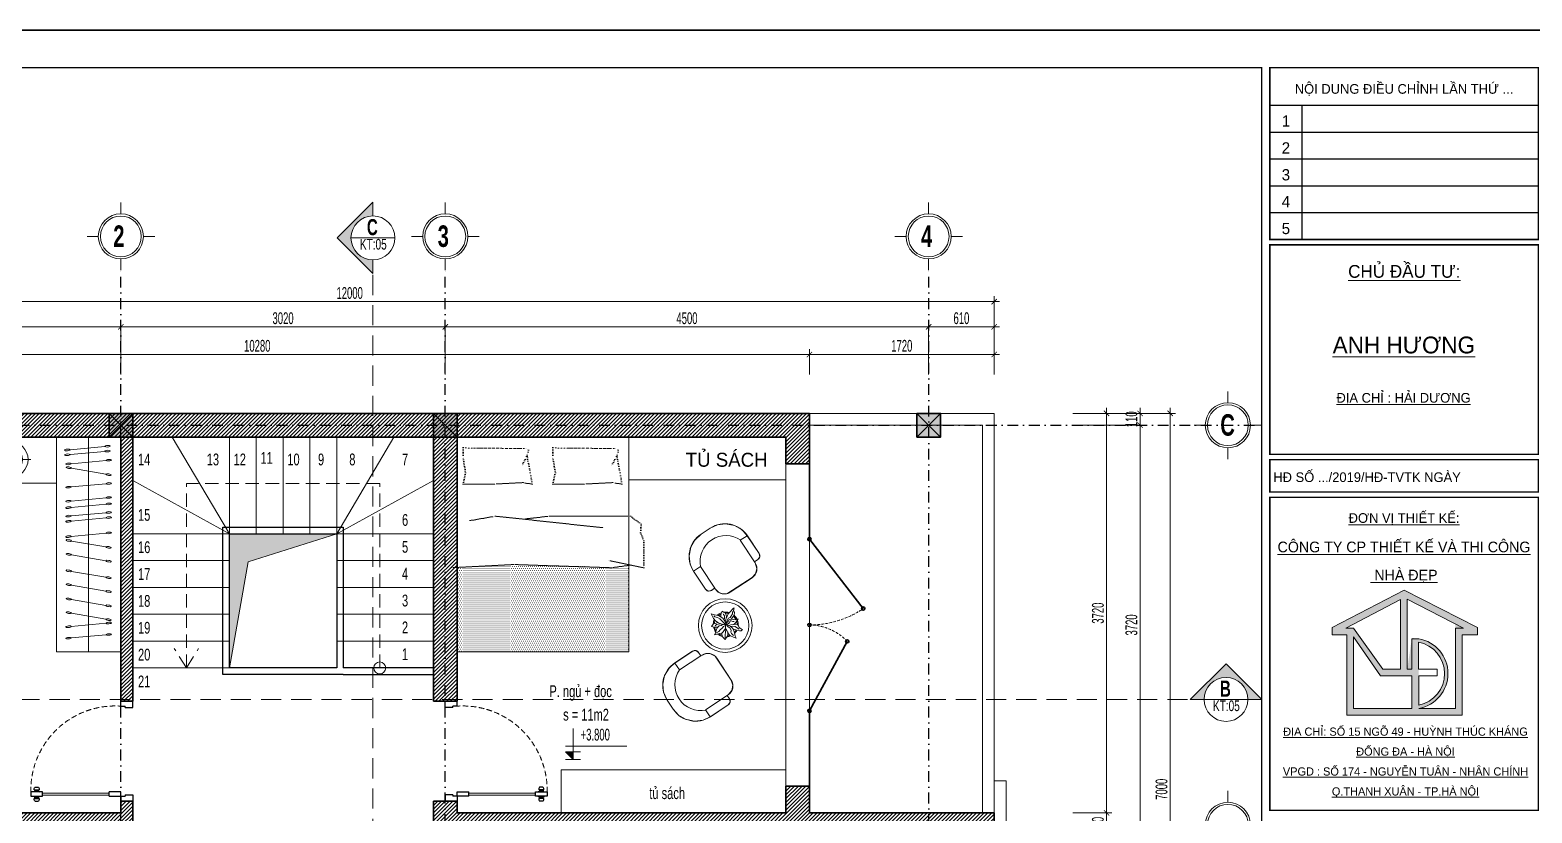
# Model space of a CAD drawing. Header units: inches. Extents: x 274208 to 641690, y -81912 to 129129.
# Drawn here: x 454897 to 468878, y 96778 to 104067 of the extents above; entities that cross this region are included whole.
import ezdxf
from ezdxf.enums import TextEntityAlignment as Align

# ---------------------------------------------------------------- set-up
doc = ezdxf.new("R2010")
doc.units = ezdxf.units.IN
doc.header["$MEASUREMENT"] = 0
doc.header["$PDMODE"] = 3
for name, pattern in [('$1$HIDDEN', [0.375, 0.25, -0.125]), ('ACAD_ISO07W100', [3, 0, -3]), ('DASHDOT', [1, 0.5, -0.25, 0, -0.25]), ('HIDDEN', [0.375, 0.25, -0.125])]:
    doc.linetypes.add(name, pattern=pattern)
for name, color, linetype, lineweight in [('01.Cut', 255, 'Continuous', 35), ('02.Thay', 145, 'Continuous', 20), ('03.Manh', 251, 'Continuous', 13), ('04.Khuat', 250, 'HIDDEN', 18), ('05.Text', 253, 'Continuous', 18), ('06.betong', 2, 'Continuous', 35), ('08.Dim', 156, 'Continuous', 15), ('09.Hatch', 250, 'Continuous', 5), ('10.Text', 254, 'Continuous', 18), ('11.Khung bo', 32, 'Continuous', 50), ('12.Khung', 36, 'Continuous', 25), ('12.Kinh', 158, 'Continuous', 9), ('DIM', 252, 'Continuous', 20), ('NN_KI HIEU', 22, 'Continuous', 18)]:
    doc.layers.add(name, color=color, linetype=linetype, lineweight=lineweight)
for name, color, linetype in [('NET VUA', 143, 'Continuous'), ('text', 7, 'Continuous'), ('TRUC', 250, 'DASHDOT')]:
    doc.layers.add(name, color=color, linetype=linetype)
doc.layers.add('Tpl_Bound', color=1, linetype='Continuous', plot=False)
doc.styles.add('AVANT', font='')
doc.styles.add('AVANTH', font='')
doc.styles.add('AVANTHB', font='')
doc.styles.add('TT5_Text Dim', font='hoatbif.shx', dxfattribs={"width": 0.6})
doc.styles.add('VnAvantH', font='')
doc.styles.get('AVANT').set_extended_font_data('.VnAvant')
doc.styles.get('AVANTH').set_extended_font_data('.VnAvantH')
doc.styles.get('AVANTHB').set_extended_font_data('.VnAvantH', bold=True)
doc.styles.get('VnAvantH').set_extended_font_data('.VnAvantH')
doc.dimstyles.new('TT5_Dim 1-50', dxfattribs={"dimscale": 50, "dimtxt": 2.2, "dimasz": 1, "dimexe": 1, "dimexo": 0.5, "dimgap": 0.5, "dimtad": 1, "dimdec": 0, "dimzin": 0, "dimdsep": 46, "dimtxsty": 'TT5_Text Dim', "dimblk": 'ARCHTICK', "dimcen": 0, "dimdle": 1, "dimclrd": 256, "dimclre": 256, "dimclrt": 1, "dimadec": 0, "dimazin": 0, "dimtfac": 0.015, "dimtdec": 0, "dimtix": 1, "dimtmove": 2, "dimatfit": 3, "dimldrblk": 'DOT', "dimfxl": 1, "dimtolj": 1, "dimtzin": 0, "dimlwd": -1, "dimlwe": -1, "dimarcsym": 1})

# ---------------------------------------------------------------- blocks, each defined once
blk = doc.blocks.new('100')
at = {"layer": '05.Text'}
h = blk.add_hatch(color=3, dxfattribs=at)
h.paths.add_polyline_path([(1897375, -927367), (1897375, -927501), (1897646, -927501), (1897646, -928998), (1898856, -928998), (1899794, -928998), (1899794, -927501), (1900078, -927501), (1900078, -927366), (1898717, -926668)])
h.paths.add_polyline_path([(1898772, -928138), (1898858, -927562, -0.921492), (1898987, -928872), (1899668, -928872), (1899668, -927297), (1898772, -926837)], flags=16)
h.paths.add_polyline_path([(1898646, -926846), (1898646, -928138), (1898318, -928138), (1897771, -927375), (1897631, -927375)], flags=16)
h.paths.add_polyline_path([(1898982, -927636, -0.822042), (1898987, -928808), (1898987, -928139), (1898982, -928139)], flags=16)
h.paths.add_polyline_path([(1897771, -927537), (1898273, -928265), (1898856, -928265), (1898856, -928872), (1897771, -928872)], flags=16)
for p, q in [((1898717, -926668), (1897375, -927367)), ((1900078, -927366), (1898717, -926668)), ((1898646, -926846), (1897631, -927375)), ((1898646, -926846), (1898646, -928138)), ((1899821, -927376), (1898772, -926837)), ((1898772, -926837), (1898772, -928138)), ((1897375, -927367), (1897375, -927501)), ((1897375, -927501), (1897646, -927501)), ((1897631, -927375), (1897771, -927375)), ((1897646, -927501), (1897646, -928998)), ((1897771, -927375), (1897771, -927375)), ((1897771, -927375), (1898318, -928138)), ((1897771, -927537), (1897771, -928872)), ((1898273, -928265), (1897771, -927537)), ((1899668, -928872), (1899668, -927376)), ((1899668, -927376), (1899821, -927376)), ((1899794, -928998), (1899794, -927501)), ((1899794, -927501), (1900078, -927501)), ((1900078, -927501), (1900078, -927366)), ((1898856, -928138), (1898856, -927573)), ((1898856, -928138), (1898856, -927573)), ((1898856, -927573), (1898987, -927573)), ((1898982, -927636), (1898982, -928139)), ((1898856, -928265), (1898273, -928265)), ((1898318, -928138), (1898646, -928138)), ((1898772, -928138), (1898856, -928138)), ((1898856, -928872), (1898856, -928265)), ((1898982, -928139), (1899330, -928139)), ((1899330, -928265), (1898987, -928265)), ((1898987, -928265), (1898987, -928808)), ((1899330, -928139), (1899330, -928265)), ((1897771, -928872), (1898856, -928872)), ((1898987, -928872), (1899668, -928872)), ((1897646, -928998), (1898856, -928998)), ((1898856, -928998), (1899794, -928998))]:
    blk.add_line(p, q, dxfattribs=at)
for radius, start, end in [(598, 281.4298, 79.1164), (660, 280.3316, 79.6684)]:
    blk.add_arc((1898869, -928223), radius, start, end, dxfattribs=at)
at = {"layer": '11.Khung bo', "const_width": 26.7}
for points in [[(1860913, -945240), (1860913, -916940), (1896063, -916940), (1896063, -945240)], [(1896213, -920140), (1896213, -916940), (1901213, -916940), (1901213, -920140)], [(1896213, -924140), (1901213, -924140), (1901213, -920240), (1896213, -920240)], [(1896213, -924840), (1901213, -924840), (1901213, -924240), (1896213, -924240)], [(1896213, -930771), (1901213, -930771), (1901213, -924940), (1896213, -924940)]]:
    blk.add_lwpolyline(points, close=True, dxfattribs=at)
at = {"layer": '12.Khung'}
for p, q in [((1896213, -917640), (1901213, -917640)), ((1896813, -920140), (1896813, -917640)), ((1896213, -918140), (1901213, -918140)), ((1896213, -918640), (1901213, -918640)), ((1896213, -919140), (1901213, -919140)), ((1896213, -919640), (1901213, -919640))]:
    blk.add_line(p, q, dxfattribs=at)
at = {"layer": '12.Khung', "color": 1}
blk.add_lwpolyline([(1901579, -945940), (1901579, -916240), (1859580, -916240), (1859580, -945940)], close=True, dxfattribs=at)
at = {"layer": '05.Text', "style": 'VnAvantH'}
for s, p in [('Néi dung ®iÒu chØnh lÇn thø ...', (1898713, -917329)), ('H§ sè .../2019/H§-TVTK ngµy ', (1898057, -924540))]:
    blk.add_text(s, height=180, dxfattribs=at).set_placement(p, align=Align.MIDDLE)
at = {"layer": '05.Text'}
for s, height, style, p in [('1', 210, 'AVANT', (1896513, -918040)), ('2', 210, 'AVANT', (1896513, -918540)), ('3', 210, 'AVANT', (1896513, -919040)), ('4', 210, 'AVANT', (1896513, -919540)), ('5', 210, 'AVANT', (1896513, -920040)), ('%%uChñ ®Çu t\xad:', 237.6, 'VnAvantH', (1898716, -920853)), ('%%Uanh H¦¥NG', 313.63, 'VnAvantH', (1898709, -922261)), ('%%U®Þa chØ : H¶I D¦¥NG', 180, 'VnAvantH', (1898703, -923178)), ('%%U®¬n vÞ thiÕt kÕ:', 180, 'VnAvantH', (1898713, -925416)), ('%%Uc«ng ty cp thiÕt kÕ vµ thi c«ng', 198, 'VnAvantH', (1898711, -925964)), ('%%U nhµ ®Ñp', 198, 'VnAvantH', (1898711, -926487)), ('%%U®Þa chØ: sè 15 ngâ 49 - huúnh thóc kh¸ng', 152.46, 'VnAvantH', (1898739, -929380)), ('%%U®èng ®a - hµ néi', 152.46, 'VnAvantH', (1898739, -929751)), ('%%Uvpgd : sè 174 - nguyÔn tu©n - nh©n chÝnh', 152.46, 'VnAvantH', (1898739, -930122)), ('%%Uq.thanh xu©n - tp.hµ néi', 152.46, 'VnAvantH', (1898739, -930493))]:
    blk.add_text(s, height=height, dxfattribs=dict(at, style=style)).set_placement(p, align=Align.CENTER)
blk = doc.blocks.new('\xad3yjrtuktyl')
at = {"layer": '06.betong'}
blk.add_hatch(color=0, dxfattribs=at).paths.add_polyline_path([(-110, -110), (110, -110), (110, 110), (-110, 110)])
at = {"layer": '06.betong', "color": 0}
for p, q in [((-110, 110), (110, -110)), ((-110, -110), (110, 110))]:
    blk.add_line(p, q, dxfattribs=at)
blk.add_lwpolyline([(-110, -110), (110, -110), (110, 110), (-110, 110)], close=True, dxfattribs=at)
blk = doc.blocks.new('CUA D110920')
at = {"layer": '04.Khuat', "ltscale": 200}
blk.add_arc((775005, 2440214), 786, 178.8471, 273.8745, dxfattribs=at)
at = {"layer": '12.Kinh'}
for p, q in [((774948, 2440260), (774328, 2440260)), ((774948, 2440239), (774328, 2440239))]:
    blk.add_line(p, q, dxfattribs=at)
at = {"layer": 'NET VUA'}
for p, q in [((774256, 2440274), (774245, 2440272)), ((774245, 2440272), (774245, 2440269)), ((774245, 2440227), (774245, 2440229)), ((774256, 2440225), (774245, 2440227)), ((774251, 2440289), (774297, 2440289)), ((774256, 2440277), (774293, 2440277)), ((774256, 2440277), (774256, 2440274)), ((774256, 2440222), (774256, 2440225)), ((774256, 2440222), (774293, 2440222)), ((774258, 2440289), (774258, 2440277)), ((774258, 2440210), (774258, 2440222)), ((774259, 2440314), (774290, 2440314)), ((774290, 2440289), (774290, 2440277)), ((774290, 2440210), (774290, 2440222)), ((774293, 2440277), (774293, 2440274)), ((774293, 2440274), (774304, 2440272)), ((774293, 2440225), (774304, 2440227)), ((774293, 2440222), (774293, 2440225)), ((774304, 2440272), (774304, 2440269)), ((774304, 2440227), (774304, 2440229)), ((774328, 2440269), (774328, 2440229)), ((774948, 2440269), (774948, 2440229)), ((775058, 2440269), (775058, 2440314)), ((775058, 2440314), (775168, 2440314)), ((775058, 2440269), (775098, 2440269)), ((775098, 2440254), (775098, 2440269)), ((775098, 2440254), (775168, 2440254)), ((775168, 2440254), (775168, 2440314)), ((774251, 2440210), (774297, 2440210)), ((774259, 2440184), (774290, 2440184)), ((775058, 2439429), (775058, 2439384)), ((775058, 2439429), (775098, 2439429)), ((775058, 2439384), (775168, 2439384)), ((775098, 2439444), (775168, 2439444)), ((775098, 2439444), (775098, 2439429)), ((775168, 2439444), (775168, 2439384))]:
    blk.add_line(p, q, dxfattribs=at)
for points in [[(774328, 2440229), (774218, 2440229), (774218, 2440269), (774328, 2440269)], [(774948, 2440269), (775058, 2440269), (775058, 2440229), (774948, 2440229)]]:
    blk.add_lwpolyline(points, dxfattribs=at)
for centre, start, end in [((774274, 2440296), 130.0176, 196.133), ((774274, 2440296), 343.867, 49.9824), ((774274, 2440203), 163.867, 229.9824), ((774274, 2440203), 310.0176, 16.133)]:
    blk.add_arc(centre, 24, start, end, dxfattribs=at)
blk = doc.blocks.new('A$C681C6A3D')
at = {"color": 6}
for p, q in [((178, 600), (422, 600)), ((0, 250), (0, 449)), ((0, 249), (0, 449)), ((40, 489), (78, 489)), ((78, 260), (78, 500)), ((78, 489), (78, 249)), ((522, 489), (522, 249)), ((560, 489), (522, 489)), ((600, 249), (600, 449)), ((78, 249), (0, 249)), ((522, 249), (600, 249)), ((350, 0), (250, 0))]:
    blk.add_line(p, q, dxfattribs=at)
for centre, radius, start, end in [((178, 500), 100, 90, 180), ((422, 500), 100, 0, 90), ((40, 449), 40, 90, 180), ((560, 449), 40, 0, 90), ((250, 250), 250, 180, 270), ((298, 342), 243, 202.5072, 337.7094), ((350, 250), 250, 270, 0)]:
    blk.add_arc(centre, radius, start, end, dxfattribs=at)
blk = doc.blocks.new('A$C385354BC')
at = {"color": 3, "linetype": 'ByBlock'}
for p, q in [((808, 304), (830, 308)), ((813, 291), (808, 304)), ((818, 275), (813, 291)), ((829, 292), (836, 286)), ((830, 308), (845, 310)), ((836, 286), (847, 275)), ((845, 310), (864, 306)), ((855, 368), (851, 401)), ((851, 401), (875, 382)), ((855, 331), (855, 368)), ((869, 287), (855, 331)), ((873, 360), (867, 372)), ((897, 258), (869, 287)), ((875, 334), (873, 360)), ((875, 382), (891, 369)), ((882, 312), (875, 334)), ((902, 282), (882, 312)), ((891, 369), (908, 346)), ((925, 245), (902, 282)), ((908, 346), (918, 323)), ((931, 343), (918, 323)), ((918, 323), (926, 292)), ((926, 299), (932, 316)), ((926, 292), (927, 267)), ((940, 287), (929, 275)), ((939, 361), (931, 343)), ((932, 316), (939, 330)), ((957, 369), (939, 361)), ((939, 330), (953, 342)), ((947, 303), (940, 287)), ((966, 316), (947, 303)), ((956, 310), (963, 322)), ((966, 374), (957, 369)), ((961, 272), (981, 289)), ((963, 322), (969, 346)), ((969, 346), (966, 374)), ((989, 324), (966, 316)), ((981, 289), (998, 297)), ((1012, 323), (989, 324)), ((998, 297), (1020, 320)), ((1008, 268), (1017, 286)), ((1038, 331), (1012, 323)), ((1017, 286), (1028, 308)), ((1028, 308), (1038, 331)), ((754, 200), (767, 210)), ((767, 203), (754, 200)), ((767, 210), (794, 227)), ((782, 202), (767, 203)), ((797, 190), (782, 202)), ((811, 205), (790, 210)), ((794, 227), (821, 245)), ((821, 188), (797, 190)), ((840, 215), (811, 205)), ((837, 259), (818, 275)), ((821, 245), (842, 249)), ((847, 197), (821, 188)), ((854, 253), (837, 259)), ((850, 219), (840, 215)), ((842, 249), (861, 254)), ((847, 275), (863, 270)), ((865, 208), (847, 197)), ((848, 143), (860, 160)), ((866, 150), (848, 143)), ((860, 233), (850, 219)), ((884, 240), (860, 233)), ((860, 160), (863, 183)), ((861, 254), (880, 256)), ((863, 270), (887, 269)), ((863, 208), (872, 226)), ((863, 183), (863, 208)), ((884, 158), (866, 150)), ((872, 226), (889, 231)), ((882, 214), (878, 203)), ((878, 203), (882, 188)), ((880, 256), (901, 256)), ((882, 188), (880, 177)), ((899, 215), (882, 214)), ((917, 247), (884, 240)), ((907, 174), (884, 158)), ((889, 231), (901, 240)), ((926, 243), (897, 258)), ((913, 228), (899, 215)), ((901, 240), (919, 246)), ((905, 173), (901, 159)), ((901, 159), (902, 140)), ((902, 140), (910, 127)), ((917, 199), (907, 174)), ((921, 244), (913, 228)), ((925, 221), (917, 199)), ((919, 246), (921, 244)), ((922, 246), (921, 229)), ((921, 229), (935, 194)), ((930, 249), (923, 244)), ((923, 244), (938, 221)), ((924, 182), (932, 204)), ((924, 157), (924, 182)), ((930, 143), (924, 157)), ((927, 267), (926, 243)), ((929, 275), (928, 269)), ((929, 246), (945, 263)), ((958, 242), (930, 249)), ((941, 116), (930, 143)), ((935, 194), (946, 174)), ((938, 221), (948, 199)), ((945, 263), (961, 272)), ((946, 174), (965, 162)), ((948, 199), (966, 187)), ((951, 157), (951, 168)), ((954, 133), (951, 157)), ((953, 244), (975, 249)), ((975, 226), (958, 242)), ((998, 235), (959, 245)), ((965, 162), (981, 152)), ((966, 187), (982, 185)), ((975, 249), (994, 258)), ((994, 212), (975, 226)), ((981, 152), (1012, 139)), ((982, 185), (993, 179)), ((987, 215), (1011, 208)), ((993, 179), (998, 171)), ((994, 258), (1008, 268)), ((1014, 190), (994, 212)), ((1012, 234), (998, 235)), ((998, 171), (1008, 155)), ((1022, 265), (1009, 267)), ((1011, 208), (1028, 212)), ((1046, 227), (1012, 234)), ((1025, 145), (1014, 190)), ((1043, 250), (1022, 265)), ((1029, 126), (1025, 145)), ((1028, 212), (1042, 218)), ((1042, 218), (1060, 225)), ((1050, 240), (1043, 250)), ((1060, 225), (1050, 240)), ((910, 127), (923, 118)), ((923, 118), (929, 107)), ((929, 107), (936, 89)), ((936, 89), (937, 86)), ((937, 86), (950, 94)), ((950, 94), (956, 110)), ((956, 110), (954, 133)), ((1012, 139), (1029, 126))]:
    blk.add_line(p, q, dxfattribs=at)
for points in [[(612, 416), (642, 372), (649, 337), (637, 290), (633, 285), (446, 94), (404, 69), (352, 67), (305, 94), (297, 101), (271, 75), (242, 63), (214, 75), (72, 216), (29, 275), (4, 351), (4, 436), (28, 507), (73, 569), (144, 640), (210, 687), (281, 710), (363, 709), (440, 683), (497, 640), (638, 499), (650, 471), (638, 442), (612, 416)], [(1254, 416), (1223, 372), (1217, 337), (1229, 290), (1232, 285), (1419, 94), (1462, 69), (1514, 67), (1561, 94), (1568, 101), (1595, 75), (1623, 63), (1651, 75), (1793, 216), (1836, 275), (1862, 351), (1862, 436), (1838, 507), (1792, 569), (1722, 640), (1656, 687), (1585, 710), (1502, 709), (1425, 683), (1368, 640), (1227, 499), (1215, 471), (1227, 442), (1254, 416)]]:
    blk.add_lwpolyline(points, close=True)
at = {"color": 6}
blk.add_circle((933, 250), 250, dxfattribs=at)
blk.add_circle((933, 250), 220)
at = {"color": 3, "linetype": 'ByBlock'}
for radius, start, end in [(116, 159.8994, 185.2381), (116, 125.9199, 148.7904), (107, 129.2192, 144.078), (116, 81.5293, 102.6873), (107, 83.599, 100.4489), (116, 41.2886, 67.3972), (107, 46.3299, 65.0187), (107, 7.1317, 25.3459), (116, 2.6469, 29.0712), (107, 165.633, 182.4777), (116, 210.0661, 233.9247), (107, 210.9295, 233.5202), (116, 237.7452, 262.1235), (107, 241.4187, 258.2778), (107, 286.213, 300.3434), (116, 285.4461, 303.3994), (107, 328.0266, 340.4454), (116, 323.6037, 344.2824)]:
    blk.add_arc((923, 247), radius, start, end, dxfattribs=at)
at = {"xscale": -1, "rotation": 224.9999999994105}
blk.add_blockref('A$C681C6A3D', (-104, 392), dxfattribs=at)
at = {"rotation": 135.0000000005896}
blk.add_blockref('A$C681C6A3D', (1969, 392), dxfattribs=at)
blk = doc.blocks.new('den tab')
at = {"color": 8}
for p, q in [((0, -195), (0, 195)), ((211, 0), (-211, 0))]:
    blk.add_line(p, q, dxfattribs=at)
at = {"layer": '02.Thay'}
blk.add_circle((0, 0), 168, dxfattribs=at)
at = {"layer": '03.Manh', "linetype": 'HIDDEN', "ltscale": 200}
for radius in [115, 65]:
    blk.add_circle((0, 0), radius, dxfattribs=at)
blk = doc.blocks.new('mocqa')
at = {"layer": '09.Hatch'}
blk.add_lwpolyline([(-171, -29), (150, 26)], dxfattribs=at)
for centre in [(175, 30), (-196, -34)]:
    blk.add_ellipse(centre, major_axis=(25, 4.3), ratio=0.291091, dxfattribs=at)
blk = doc.blocks.new('DANHTRUC')
for p, q in [((980383, -947347), (980383, -947137)), ((979963, -947767), (979753, -947767)), ((980803, -947767), (981013, -947767)), ((980383, -948187), (980383, -948397))]:
    blk.add_line(p, q)
for radius in [420, 380]:
    blk.add_circle((980383, -947767), radius)
blk = doc.blocks.new('_ARCHTICK')
at = {"color": 0, "linetype": 'ByBlock', "const_width": 0.15}
blk.add_lwpolyline([(-0.5, -0.5), (0.5, 0.5)], dxfattribs=at)
blk = doc.blocks.new('*D147')
at = {"layer": '08.Dim', "transparency": 16777216}
for p, q in [((451872, 100859), (451872, 101096)), ((462152, 100859), (462152, 101096)), ((451822, 101046), (462202, 101046))]:
    blk.add_line(p, q, dxfattribs=at)
at = {"layer": 'Defpoints', "color": 0, "transparency": 16777216}
for p in [(462152, 101046), (451872, 100834), (462152, 100834)]:
    blk.add_point(p, dxfattribs=at)
at = {"layer": '08.Dim', "transparency": 16777216, "xscale": 50, "yscale": 50, "zscale": 50, "rotation": 180}
blk.add_blockref('_ARCHTICK', (451872, 101046), dxfattribs=at)
at = {"layer": '08.Dim', "transparency": 16777216, "xscale": 50, "yscale": 50, "zscale": 50}
blk.add_blockref('_ARCHTICK', (462152, 101046), dxfattribs=at)
at = {"layer": '08.Dim', "color": 1, "transparency": 16777216, "insert": (457012, 101126), "char_height": 110, "attachment_point": 5, "style": 'TT5_Text Dim'}
blk.add_mtext('\\A1;10280', dxfattribs=at)
blk = doc.blocks.new('_DOT')
at = {"color": 1, "linetype": 'ByBlock'}
blk.add_line((-0.5, 0), (-1, 0), dxfattribs=at)
at = {"color": 1, "linetype": 'ByBlock', "const_width": 0.5}
blk.add_lwpolyline([(-0.25, 0, 1), (0.25, 0, 1)], format="xyb", close=True, dxfattribs=at)
blk = doc.blocks.new('*D148')
at = {"layer": '08.Dim', "transparency": 16777216}
for p, q in [((462152, 100859), (462152, 101096)), ((463872, 100859), (463872, 101096)), ((462102, 101046), (463922, 101046))]:
    blk.add_line(p, q, dxfattribs=at)
at = {"layer": 'Defpoints', "color": 0, "transparency": 16777216}
for p in [(463872, 101046), (462152, 100834), (463872, 100834)]:
    blk.add_point(p, dxfattribs=at)
at = {"layer": '08.Dim', "transparency": 16777216, "xscale": 50, "yscale": 50, "zscale": 50, "rotation": 180}
blk.add_blockref('_ARCHTICK', (462152, 101046), dxfattribs=at)
at = {"layer": '08.Dim', "transparency": 16777216, "xscale": 50, "yscale": 50, "zscale": 50}
blk.add_blockref('_ARCHTICK', (463872, 101046), dxfattribs=at)
at = {"layer": '08.Dim', "color": 1, "transparency": 16777216, "insert": (463012, 101126), "char_height": 110, "attachment_point": 5, "style": 'TT5_Text Dim'}
blk.add_mtext('\\A1;1720', dxfattribs=at)
blk = doc.blocks.new('*D150')
at = {"layer": '08.Dim', "transparency": 16777216}
for p, q in [((451932, 101303), (455792, 101303)), ((451982, 100859), (451982, 101353)), ((455742, 100859), (455742, 101353))]:
    blk.add_line(p, q, dxfattribs=at)
at = {"layer": 'Defpoints', "color": 0, "transparency": 16777216}
for p in [(455742, 101303), (451982, 100834), (455742, 100834)]:
    blk.add_point(p, dxfattribs=at)
at = {"layer": '08.Dim', "transparency": 16777216, "xscale": 50, "yscale": 50, "zscale": 50, "rotation": 180}
blk.add_blockref('_ARCHTICK', (451982, 101303), dxfattribs=at)
at = {"layer": '08.Dim', "transparency": 16777216, "xscale": 50, "yscale": 50, "zscale": 50}
blk.add_blockref('_ARCHTICK', (455742, 101303), dxfattribs=at)
at = {"layer": '08.Dim', "color": 1, "transparency": 16777216, "insert": (453862, 101383), "char_height": 110, "attachment_point": 5, "style": 'TT5_Text Dim'}
blk.add_mtext('\\A1;3760', dxfattribs=at)
blk = doc.blocks.new('*D151')
at = {"layer": '08.Dim', "transparency": 16777216}
for p, q in [((455692, 101303), (458812, 101303)), ((455742, 100859), (455742, 101353)), ((458762, 100859), (458762, 101353))]:
    blk.add_line(p, q, dxfattribs=at)
at = {"layer": 'Defpoints', "color": 0, "transparency": 16777216}
for p in [(458762, 101303), (455742, 100834), (458762, 100834)]:
    blk.add_point(p, dxfattribs=at)
at = {"layer": '08.Dim', "transparency": 16777216, "xscale": 50, "yscale": 50, "zscale": 50, "rotation": 180}
blk.add_blockref('_ARCHTICK', (455742, 101303), dxfattribs=at)
at = {"layer": '08.Dim', "transparency": 16777216, "xscale": 50, "yscale": 50, "zscale": 50}
blk.add_blockref('_ARCHTICK', (458762, 101303), dxfattribs=at)
at = {"layer": '08.Dim', "color": 1, "transparency": 16777216, "insert": (457252, 101383), "char_height": 110, "attachment_point": 5, "style": 'TT5_Text Dim'}
blk.add_mtext('\\A1;3020', dxfattribs=at)
blk = doc.blocks.new('*D152')
at = {"layer": '08.Dim', "transparency": 16777216}
for p, q in [((458712, 101303), (463312, 101303)), ((458762, 100859), (458762, 101353)), ((463262, 100859), (463262, 101353))]:
    blk.add_line(p, q, dxfattribs=at)
at = {"layer": 'Defpoints', "color": 0, "transparency": 16777216}
for p in [(463262, 101303), (458762, 100834), (463262, 100834)]:
    blk.add_point(p, dxfattribs=at)
at = {"layer": '08.Dim', "transparency": 16777216, "xscale": 50, "yscale": 50, "zscale": 50, "rotation": 180}
blk.add_blockref('_ARCHTICK', (458762, 101303), dxfattribs=at)
at = {"layer": '08.Dim', "transparency": 16777216, "xscale": 50, "yscale": 50, "zscale": 50}
blk.add_blockref('_ARCHTICK', (463262, 101303), dxfattribs=at)
at = {"layer": '08.Dim', "color": 1, "transparency": 16777216, "insert": (461012, 101383), "char_height": 110, "attachment_point": 5, "style": 'TT5_Text Dim'}
blk.add_mtext('\\A1;4500', dxfattribs=at)
blk = doc.blocks.new('*D153')
at = {"layer": '08.Dim', "transparency": 16777216}
for p, q in [((463212, 101303), (463922, 101303)), ((463262, 100859), (463262, 101353)), ((463872, 100859), (463872, 101353))]:
    blk.add_line(p, q, dxfattribs=at)
at = {"layer": 'Defpoints', "color": 0, "transparency": 16777216}
for p in [(463872, 101303), (463262, 100834), (463872, 100834)]:
    blk.add_point(p, dxfattribs=at)
at = {"layer": '08.Dim', "transparency": 16777216, "xscale": 50, "yscale": 50, "zscale": 50, "rotation": 180}
blk.add_blockref('_ARCHTICK', (463262, 101303), dxfattribs=at)
at = {"layer": '08.Dim', "transparency": 16777216, "xscale": 50, "yscale": 50, "zscale": 50}
blk.add_blockref('_ARCHTICK', (463872, 101303), dxfattribs=at)
at = {"layer": '08.Dim', "color": 1, "transparency": 16777216, "insert": (463567, 101383), "char_height": 110, "attachment_point": 5, "style": 'TT5_Text Dim'}
blk.add_mtext('\\A1;610', dxfattribs=at)
blk = doc.blocks.new('*D154')
at = {"layer": '08.Dim', "transparency": 16777216}
for p, q in [((451822, 101538), (463922, 101538)), ((451872, 100859), (451872, 101588)), ((463872, 100859), (463872, 101588))]:
    blk.add_line(p, q, dxfattribs=at)
at = {"layer": 'Defpoints', "color": 0, "transparency": 16777216}
for p in [(463872, 101538), (451872, 100834), (463872, 100834)]:
    blk.add_point(p, dxfattribs=at)
at = {"layer": '08.Dim', "transparency": 16777216, "xscale": 50, "yscale": 50, "zscale": 50, "rotation": 180}
blk.add_blockref('_ARCHTICK', (451872, 101538), dxfattribs=at)
at = {"layer": '08.Dim', "transparency": 16777216, "xscale": 50, "yscale": 50, "zscale": 50}
blk.add_blockref('_ARCHTICK', (463872, 101538), dxfattribs=at)
at = {"layer": '08.Dim', "color": 1, "transparency": 16777216, "insert": (457872, 101618), "char_height": 110, "attachment_point": 5, "style": 'TT5_Text Dim'}
blk.add_mtext('\\A1;12000', dxfattribs=at)
blk = doc.blocks.new('*D155')
at = {"layer": '08.Dim', "transparency": 16777216}
for p, q in [((464918, 100548), (464918, 96728)), ((464603, 100498), (464968, 100498)), ((464603, 96778), (464968, 96778))]:
    blk.add_line(p, q, dxfattribs=at)
at = {"layer": 'Defpoints', "color": 0, "transparency": 16777216}
for p in [(464578, 100498), (464578, 96778), (464918, 96778)]:
    blk.add_point(p, dxfattribs=at)
at = {"layer": '08.Dim', "transparency": 16777216, "xscale": 50, "yscale": 50, "zscale": 50}
for p, rotation in [((464918, 100498), 90), ((464918, 96778), 270)]:
    blk.add_blockref('_ARCHTICK', p, dxfattribs=dict(at, rotation=rotation))
at = {"layer": '08.Dim', "color": 1, "transparency": 16777216, "insert": (464838, 98638), "char_height": 110, "attachment_point": 5, "rotation": 90, "style": 'TT5_Text Dim'}
blk.add_mtext('\\A1;3720', dxfattribs=at)
blk = doc.blocks.new('*D156')
at = {"layer": '08.Dim', "transparency": 16777216}
for p, q in [((464603, 96778), (464968, 96778)), ((464918, 96828), (464918, 96508)), ((464603, 96558), (464968, 96558))]:
    blk.add_line(p, q, dxfattribs=at)
at = {"layer": 'Defpoints', "color": 0, "transparency": 16777216}
for p in [(464578, 96778), (464578, 96558), (464918, 96558)]:
    blk.add_point(p, dxfattribs=at)
at = {"layer": '08.Dim', "transparency": 16777216, "xscale": 50, "yscale": 50, "zscale": 50}
for p, rotation in [((464918, 96778), 90), ((464918, 96558), 270)]:
    blk.add_blockref('_ARCHTICK', p, dxfattribs=dict(at, rotation=rotation))
at = {"layer": '08.Dim', "color": 1, "transparency": 16777216, "insert": (464838, 96668), "char_height": 110, "attachment_point": 5, "rotation": 90, "style": 'TT5_Text Dim'}
blk.add_mtext('\\A1;220', dxfattribs=at)
blk = doc.blocks.new('*D161')
at = {"layer": '08.Dim', "transparency": 16777216}
for p, q in [((465230, 100498), (465230, 100548)), ((464603, 100498), (465280, 100498)), ((465230, 100498), (465230, 100388)), ((464603, 100388), (465280, 100388)), ((465230, 100388), (465230, 100338))]:
    blk.add_line(p, q, dxfattribs=at)
at = {"layer": 'Defpoints', "color": 0, "transparency": 16777216}
for p in [(464578, 100498), (464578, 100388), (465230, 100388)]:
    blk.add_point(p, dxfattribs=at)
at = {"layer": '08.Dim', "transparency": 16777216, "xscale": 50, "yscale": 50, "zscale": 50}
for p, rotation in [((465230, 100498), 270), ((465230, 100388), 90)]:
    blk.add_blockref('_ARCHTICK', p, dxfattribs=dict(at, rotation=rotation))
at = {"layer": '08.Dim', "color": 1, "transparency": 16777216, "insert": (465150, 100443), "char_height": 110, "attachment_point": 5, "rotation": 90, "style": 'TT5_Text Dim'}
blk.add_mtext('\\A1;110', dxfattribs=at)
blk = doc.blocks.new('*D162')
at = {"layer": '08.Dim', "transparency": 16777216}
for p, q in [((465230, 100438), (465230, 96618)), ((464603, 100388), (465280, 100388)), ((464603, 96668), (465280, 96668))]:
    blk.add_line(p, q, dxfattribs=at)
at = {"layer": 'Defpoints', "color": 0, "transparency": 16777216}
for p in [(464578, 100388), (464578, 96668), (465230, 96668)]:
    blk.add_point(p, dxfattribs=at)
at = {"layer": '08.Dim', "transparency": 16777216, "xscale": 50, "yscale": 50, "zscale": 50}
for p, rotation in [((465230, 100388), 90), ((465230, 96668), 270)]:
    blk.add_blockref('_ARCHTICK', p, dxfattribs=dict(at, rotation=rotation))
at = {"layer": '08.Dim', "color": 1, "transparency": 16777216, "insert": (465150, 98528), "char_height": 110, "attachment_point": 5, "rotation": 90, "style": 'TT5_Text Dim'}
blk.add_mtext('\\A1;3720', dxfattribs=at)
blk = doc.blocks.new('*D165')
at = {"layer": '08.Dim', "transparency": 16777216}
for p, q in [((465510, 100548), (465510, 93448)), ((464603, 100498), (465560, 100498)), ((464603, 93498), (465560, 93498))]:
    blk.add_line(p, q, dxfattribs=at)
at = {"layer": 'Defpoints', "color": 0, "transparency": 16777216}
for p in [(464578, 100498), (464578, 93498), (465510, 93498)]:
    blk.add_point(p, dxfattribs=at)
at = {"layer": '08.Dim', "transparency": 16777216, "xscale": 50, "yscale": 50, "zscale": 50}
for p, rotation in [((465510, 100498), 90), ((465510, 93498), 270)]:
    blk.add_blockref('_ARCHTICK', p, dxfattribs=dict(at, rotation=rotation))
at = {"layer": '08.Dim', "color": 1, "transparency": 16777216, "insert": (465430, 96998), "char_height": 110, "attachment_point": 5, "rotation": 90, "style": 'TT5_Text Dim'}
blk.add_mtext('\\A1;7000', dxfattribs=at)
blk = doc.blocks.new('A$C4E7C6F34')
at = {"layer": 'DIM'}
blk.add_hatch(color=256, dxfattribs=at).paths.add_polyline_path([(-38, 0), (-38, 138), (-178, 138)])
for p, q in [((-38, 576), (-38, 0)), ((964, 248), (-178, 248)), ((-178, 138), (101, 138)), ((-178, 138), (-38, 0)), ((-178, 0), (101, 0))]:
    blk.add_line(p, q, dxfattribs=at)
at = {"layer": 'text', "style": 'TT5_Text Dim', "flags": 8}
blk.add_attdef('%%P0.000', text='', height=220, dxfattribs=at).set_placement((102, 461), align=Align.MIDDLE_LEFT)

msp = doc.modelspace()

# ---------------------------------------------------------------- hatches: boundary and pattern name
at = {"layer": '09.Hatch'}
for points in [[(458088.6, 102336), (458088.6, 102464.2), (457756, 102131.5), (458088.6, 101798.8), (458088.6, 101926.9, -0.4142136), (457884.1, 102131.5, -0.4142136)], [(466234.5, 97834.6), (466362.6, 97834.6), (466030, 98167.3), (465697.3, 97834.6), (465825.4, 97834.6, -0.4142136), (466030, 98039.2, -0.4142136)]]:
    msp.add_hatch(color=256, dxfattribs=at).paths.add_polyline_path(points)
h = msp.add_hatch(dxfattribs=at)
h.set_pattern_fill('ANSI31', color=256, scale=200)
h.set_pattern_definition([(45, (451872.16, 93497.585), (-17.67767, 17.67767), [])])
h.paths.add_polyline_path([(452092.2, 100277.6), (453642.2, 100277.6), (455742.2, 100277.6), (455742.2, 97817.6), (455852.2, 97817.6), (455852.2, 100277.6), (456352.2, 100277.6), (458652.2, 100277.6), (458652.2, 97817.6), (458872.2, 97817.6), (458872.2, 100277.6), (461932.2, 100277.6), (461932.2, 100027.6), (462152.2, 100027.6), (462152.2, 100497.6), (456352.2, 100497.6), (453642.2, 100497.6), (451872.2, 100497.6), (451872.2, 99427.6), (452092.2, 99427.6)])
h.paths.add_polyline_path([(452092.2, 96667.6), (455742.2, 96667.6), (455742.2, 96447.6), (455852.2, 96447.6), (455852.2, 96777.6), (455852.2, 96887.6), (455742.2, 96887.6), (455742.2, 96777.6), (452092.2, 96777.6), (452092.2, 97627.6), (451872.2, 97627.6), (451872.2, 94857.6), (451872.2, 93497.6), (453692.2, 93497.6), (453692.2, 93717.6), (452092.2, 93717.6), (452092.2, 94857.6)])
h.paths.add_polyline_path([(455742.2, 93717.6), (455092.2, 93717.6), (455092.2, 93497.6), (456852.2, 93497.6), (456852.2, 93717.6), (455852.2, 93717.6), (455852.2, 95017.6), (457742.2, 95017.6), (457742.2, 95127.6), (455852.2, 95127.6), (455852.2, 95517.6), (455742.2, 95517.6)])
h.paths.add_polyline_path([(459162.2, 93497.6), (459162.2, 93717.6), (458762.2, 93717.6), (458762.2, 95517.6), (458652.2, 95517.6), (458652.2, 95127.6), (458542.2, 95127.6), (458542.2, 95017.6), (458652.2, 95017.6), (458652.2, 93717.6), (457452.2, 93717.6), (457452.2, 93497.6)])
h.paths.add_polyline_path([(460362.2, 93717.6), (460362.2, 93497.6), (463872.2, 93497.6), (464172.2, 93497.6), (464172.2, 93717.6), (463872.2, 93717.6), (463872.2, 94717.6), (463982.2, 94717.6), (463982.2, 95117.6), (463652.2, 95117.6), (463652.2, 93717.6)])
h.paths.add_polyline_path([(462152.2, 96777.6), (462152.2, 97027.6), (461932.2, 97027.6), (461932.2, 96777.6), (458872.2, 96777.6), (458872.2, 96887.6), (458652.2, 96887.6), (458652.2, 96777.6), (458652.2, 96447.6), (458762.2, 96447.6), (458762.2, 96667.6), (461932.2, 96667.6), (461932.2, 96557.6), (463652.2, 96557.6), (463872.2, 96557.6), (463872.2, 96777.6), (462872.2, 96777.6)])
h = msp.add_hatch(color=253, dxfattribs=at)
h.dxf.hatch_style = 1
h.paths.add_polyline_path([(457752.2, 99377.6), (456752.2, 99377.6), (456752.2, 98127.6), (456926.5, 99115)])
h = msp.add_hatch(dxfattribs=at)
h.set_pattern_fill('DOTS', color=256, scale=300, style=0)
h.set_pattern_definition([(360, (-7424.494, 8227.12), (9.375, -18.75), [0, -18.75])])
h.paths.add_polyline_path([(459396.2, 99090.5), (458872.2, 99063.4), (458872.2, 98277.6), (460472.2, 98277.6), (460472.2, 99069.8), (460404.9, 99060.7)])

# ---------------------------------------------------------------- linework, layer by layer
at = {"layer": '01.Cut'}
for p, q in [((462152.2, 100497.6), (456352.2, 100497.6)), ((462152.2, 100027.6), (462152.2, 100497.6)), ((455742.2, 100277.6), (453642.2, 100277.6)), ((455742.2, 97817.6), (455742.2, 100277.6)), ((456352.2, 100277.6), (455852.2, 100277.6)), ((455852.2, 97817.6), (455852.2, 100277.6)), ((458652.2, 100277.6), (456352.2, 100277.6)), ((461932.2, 100277.6), (458872.2, 100277.6)), ((461932.2, 100027.6), (461932.2, 100277.6)), ((461932.2, 100027.6), (462152.2, 100027.6)), ((455742.2, 97817.6), (455852.2, 97817.6)), ((458652.2, 97817.6), (458872.2, 97817.6)), ((461932.2, 96777.6), (461932.2, 97027.6)), ((461932.2, 97027.6), (462152.2, 97027.6)), ((462152.2, 96777.6), (462152.2, 97027.6)), ((452092.2, 96777.6), (455742.2, 96777.6)), ((455742.2, 96887.6), (455852.2, 96887.6)), ((455852.2, 96777.6), (455852.2, 96447.6)), ((458652.2, 96887.6), (458872.2, 96887.6)), ((458652.2, 96777.6), (458652.2, 96447.6)), ((458872.2, 96777.6), (461932.2, 96777.6)), ((462152.2, 96777.6), (462872.2, 96777.6)), ((462872.2, 96777.6), (463872.2, 96777.6)), ((463872.2, 96557.6), (463872.2, 96777.6))]:
    msp.add_line(p, q, dxfattribs=at)
at = {"layer": '01.Cut', "color": 3}
for p, q in [((462152.2, 99327.6), (462152.2, 100027.6)), ((462152.2, 99327.6), (462653.2, 98680)), ((462152.2, 97727.6), (462504.4, 98375.2)), ((462152.2, 97727.6), (462152.2, 97027.6))]:
    msp.add_line(p, q, dxfattribs=at)
at = {"layer": '01.Cut'}
for points in [[(456352.2, 100497.6), (453642.2, 100497.6)], [(458652.2, 100277.6), (458652.2, 97817.6)], [(458872.2, 97817.6), (458872.2, 100277.6)], [(455742.2, 96777.6), (455742.2, 96887.6), (455852.2, 96887.6), (455852.2, 96777.6)], [(458652.2, 96887.6), (458652.2, 96777.6)], [(458872.2, 96777.6), (458872.2, 96887.6)]]:
    msp.add_lwpolyline(points, dxfattribs=at)
for centre in [(462152.2, 99327.6), (462653.2, 98680), (462152.2, 98527.6), (462504.4, 98375.2), (462152.2, 97727.6)]:
    msp.add_circle(centre, 15.1, dxfattribs=at)
at = {"layer": '02.Thay'}
for p, q in [((457756, 102131.5), (458088.6, 102464.2)), ((458088.6, 102336), (458088.6, 102464.2)), ((457756, 102131.5), (458088.6, 101798.8)), ((458293.2, 102131.5), (457884.1, 102131.5)), ((458088.6, 101798.8), (458088.6, 101926.9)), ((466030, 98167.3), (465697.3, 97834.6)), ((466030, 98167.3), (466362.6, 97834.6)), ((465697.3, 97834.6), (465825.4, 97834.6)), ((466234.5, 97834.6), (465825.4, 97834.6)), ((466234.5, 97834.6), (466362.6, 97834.6))]:
    msp.add_line(p, q, dxfattribs=at)
for centre, radius in [((458088.6, 102131.5), 204.5), ((458152.2, 98127.6), 55.6), ((466030, 97834.6), 204.5)]:
    msp.add_circle(centre, radius, dxfattribs=at)
at = {"layer": '03.Manh'}
for p, q in [((463872.2, 100497.6), (462152.2, 100497.6)), ((463872.2, 96777.6), (463872.2, 100497.6)), ((455142.2, 98277.6), (455142.2, 100277.6)), ((455442.2, 98277.6), (455442.2, 100277.6)), ((456752.2, 99377.6), (456220.5, 100277.6)), ((456752.2, 100277.6), (456752.2, 99377.6)), ((457002.2, 99377.6), (457002.2, 100277.6)), ((457252.2, 99377.6), (457252.2, 100277.6)), ((457502.2, 99377.6), (457502.2, 100277.6)), ((457752.2, 100277.6), (457752.2, 99377.6)), ((457752.2, 99377.6), (458283.9, 100277.6)), ((463762.2, 100387.6), (462152.2, 100387.6)), ((463762.2, 96777.6), (463762.2, 100387.6)), ((461932.2, 97027.6), (461932.2, 100027.6)), ((454388.7, 99847.6), (455142.2, 99847.6)), ((456752.2, 99377.6), (455852.2, 99873)), ((457752.2, 99377.6), (458652.2, 99873)), ((460472.2, 99877.6), (461932.2, 99877.6)), ((456752.2, 99377.6), (455852.2, 99377.6)), ((458652.2, 99377.6), (457752.2, 99377.6)), ((462152.2, 97727.6), (462152.2, 99327.6)), ((456752.2, 99127.6), (455852.2, 99127.6)), ((458652.2, 99127.6), (457752.2, 99127.6)), ((456752.2, 98877.6), (455852.2, 98877.6)), ((458652.2, 98877.6), (457752.2, 98877.6)), ((456752.2, 98627.6), (455852.2, 98627.6)), ((458652.2, 98627.6), (457752.2, 98627.6)), ((456752.2, 98377.6), (455852.2, 98377.6)), ((456752.2, 98377.6), (455852.2, 98377.6)), ((458652.2, 98377.6), (457752.2, 98377.6)), ((458652.2, 98377.6), (457752.2, 98377.6)), ((455742.2, 98277.6), (455142.2, 98277.6)), ((456752.2, 98127.6), (455852.2, 98127.6)), ((459840.3, 97177.6), (461932.2, 97177.6)), ((459840.3, 97177.6), (459840.3, 96777.6))]:
    msp.add_line(p, q, dxfattribs=at)
msp.add_lwpolyline([(458872.2, 100277.6), (460472.2, 100277.6), (460472.2, 98277.6), (458872.2, 98277.6)], close=True, dxfattribs=at)
at = {"layer": '03.Manh', "linetype": 'ACAD_ISO07W100', "ltscale": 5}
for points in [[(458927.9, 100180.1), (458954.4, 100176.3), (458981, 100173.9), (459008.1, 100172.7), (459036, 100172.4), (459065.1, 100172.6), (459096, 100173.2), (459128.9, 100173.7), (459164.3, 100174), (459202.4, 100173.8), (459242.5, 100173.2), (459283.4, 100172.3), (459324.4, 100171.3), (459364.4, 100170.4), (459402.3, 100169.7), (459437.4, 100169.4), (459468.4, 100169.7), (459494.6, 100170.2), (459515.2, 100169.3), (459529.2, 100164.9), (459536.1, 100154.7), (459535, 100136.6), (459525.1, 100108.5), (459505.8, 100068.3), (459476.1, 100013.8)], [(458927.9, 100180.1), (458927.9, 100081.5)], [(459763.8, 100180.1), (459790.4, 100176.3), (459816.9, 100173.9), (459844, 100172.7), (459871.9, 100172.4), (459901, 100172.6), (459931.9, 100173.2), (459964.8, 100173.7), (460000.2, 100174), (460038.3, 100173.8), (460078.4, 100173.2), (460119.4, 100172.3), (460160.3, 100171.3), (460200.3, 100170.4), (460238.3, 100169.7), (460273.3, 100169.4), (460304.4, 100169.7), (460330.6, 100170.2), (460351.1, 100169.3), (460365.2, 100164.9), (460372, 100154.7), (460370.9, 100136.6), (460361.1, 100108.5), (460341.7, 100068.3), (460312, 100013.8)], [(459763.8, 100180.1), (459763.8, 100081.5)], [(458927.9, 99839), (458951, 99945.1), (458927.9, 100081.5)], [(459523, 100097.2), (459536, 100032.1), (459545.9, 99982.4), (459553.1, 99945.2), (459558.3, 99917.3), (459562, 99895.7), (459564.8, 99877.5), (459567.1, 99859.6), (459569.5, 99839)], [(459763.8, 99839), (459786.9, 99945.1), (459763.8, 100081.5)], [(460358.9, 100097.2), (460371.9, 100032.1), (460381.8, 99982.4), (460389.1, 99945.2), (460394.3, 99917.3), (460398, 99895.7), (460400.7, 99877.5), (460403, 99859.6), (460405.5, 99839)], [(459569.5, 99839), (459482.7, 99853.4), (459216.3, 99839), (458927.9, 99839)], [(460405.5, 99839), (460318.6, 99853.4), (460052.2, 99839), (459763.8, 99839)], [(458994.4, 99499.4), (459231.1, 99540.8), (460246.8, 99431.1)], [(459500.8, 99514.2), (459731.6, 99540.8), (460485.3, 99540.8), (460586.1, 99466.5), (460580.7, 99386.2), (460609.5, 99309.9), (460609.5, 99060.7), (460275.5, 99131.5)], [(460492.7, 99085.4), (460310.9, 99060.7), (459396.2, 99090.5), (458819.8, 99060.7)]]:
    msp.add_lwpolyline(points, dxfattribs=at)
at = {"layer": '03.Manh'}
for points in [[(456752.2, 98127.6), (456926.5, 99115), (457752.2, 99377.6)], [(463982.2, 95117.6), (463982.2, 97077.6), (463872.2, 97077.6), (463872.2, 96777.6)]]:
    msp.add_lwpolyline(points, dxfattribs=at)
at = {"layer": '03.Manh', "linetype": '$1$HIDDEN', "ltscale": 100}
for centre, radius, start, end in [((462152.2, 99427.6), 900, 270, 303.83058), ((462148.3, 98035.2), 492.4, 43.67008, 89.54717)]:
    msp.add_arc(centre, radius, start, end, dxfattribs=at)
at = {"layer": 'NET VUA'}
for p, q in [((458652.2, 98127.6), (457812.2, 98127.6)), ((457812.2, 98067.6), (458652.2, 98067.6))]:
    msp.add_line(p, q, dxfattribs=at)
msp.add_lwpolyline([(457812.2, 98067.6), (456692.2, 98067.6), (456692.2, 99437.6), (457812.2, 99437.6), (457812.2, 98127.6)], dxfattribs=at)
msp.add_lwpolyline([(457752.2, 98127.6), (456752.2, 98127.6), (456752.2, 99377.6), (457752.2, 99377.6)], close=True, dxfattribs=at)
at = {"layer": 'NN_KI HIEU', "linetype": '$1$HIDDEN', "ltscale": 500}
for p, q in [((458152.2, 99845.7), (456352.2, 99845.7)), ((456352.2, 98127.6), (456352.2, 99845.7)), ((458152.2, 98127.6), (458152.2, 99845.7)), ((456352.2, 98127.6), (456239, 98308.2)), ((456352.2, 98127.6), (456465.3, 98308.2))]:
    msp.add_line(p, q, dxfattribs=at)
at = {"layer": 'NN_KI HIEU', "linetype": '$1$HIDDEN', "ltscale": 750}
for points in [[(458088.6, 92036.4), (458088.6, 101871.5)], [(449453.1, 97834.6), (465732.1, 97834.6)]]:
    msp.add_lwpolyline(points, dxfattribs=at)
at = {"layer": 'Tpl_Bound', "color": 1}
msp.add_lwpolyline([(448121.1, 89216.7), (448121.1, 104066.6), (469120.9, 104066.6), (469120.9, 89216.7)], close=True, dxfattribs=at)
at = {"layer": 'TRUC', "ltscale": 200}
for p, q in [((455742.2, 92064.6), (455742.2, 101862.1)), ((458762.2, 92064.6), (458762.2, 101862.1)), ((463262.2, 92064.6), (463262.2, 101862.1)), ((448787.8, 100387.6), (466362.6, 100387.6))]:
    msp.add_line(p, q, dxfattribs=at)

# ---------------------------------------------------------------- block references
at = {"layer": '01.Cut'}
for p in [(455742.2, 100387.6), (458762.2, 100387.6), (463262.2, 100387.6)]:
    msp.add_blockref('\xad3yjrtuktyl', p, dxfattribs=at)
at = {"layer": '01.Cut', "xscale": -1, "rotation": 180}
msp.add_blockref('CUA D110920', (-319315.5, 2537201.9), dxfattribs=at)
at = {"layer": '01.Cut', "rotation": 180}
msp.add_blockref('CUA D110920', (1233929.8, 2537201.9), dxfattribs=at)
at = {"layer": '03.Manh', "rotation": 90.00000000000001}
msp.add_blockref('den tab', (454710.2, 100068.8), dxfattribs=at)
at = {"layer": '05.Text', "xscale": 0.5, "yscale": 0.5, "zscale": 0.5}
for name, p in [('100', (-481668.7, 562186.6)), ('DANHTRUC', (-34449.5, 576028.7)), ('DANHTRUC', (-31429.5, 576028.7)), ('DANHTRUC', (-26929.5, 576028.7)), ('DANHTRUC', (-24144, 574270.9)), ('DANHTRUC', (-24144, 570550.9))]:
    msp.add_blockref(name, p, dxfattribs=at)
at = {"layer": '08.Dim'}
ref = msp.add_blockref('A$C4E7C6F34', (459971, 97276.4), dxfattribs=dict(at, xscale=0.5, yscale=0.5, zscale=0.5))
ref.add_attrib('%%P0.000', '+3.800', dxfattribs={"layer": 'text', "height": 110, "style": 'TT5_Text Dim', "width": 0.6, "flags": 8}).set_placement((460022.2, 97507), align=Align.MIDDLE_LEFT)
at = {"layer": '09.Hatch', "xscale": -1}
for name, p, rotation in [('mocqa', (455441.8, 100175.3), 195.0420178672963), ('mocqa', (455441.8, 100130.3), 195.0420178672963), ('mocqa', (455452.8, 100045.3), 195.0420178672963), ('mocqa', (455452.7, 99957.4), 180), ('mocqa', (455452.8, 99829), 195.0420178672963), ('mocqa', (455452.8, 99698), 195.0420178672963), ('mocqa', (455452.8, 99638.4), 195.0420178672963), ('mocqa', (455452.8, 99559.3), 195.0420178672963), ('mocqa', (455452.8, 99511), 195.0420178672963), ('A$C385354BC', (461799.8, 99386.3), 78.43672465300986), ('mocqa', (455452.8, 99368.4), 195.0420178672963), ('mocqa', (455452.7, 99280.5), 180), ('mocqa', (455452.7, 99152), 180), ('mocqa', (455452.7, 98998), 180), ('mocqa', (455452.7, 98869.5), 180), ('mocqa', (455452.7, 98736), 180), ('mocqa', (455452.8, 98529.5), 195.0420178672963), ('mocqa', (455452.7, 98607.5), 180), ('mocqa', (455452.8, 98423), 195.0420178672963)]:
    msp.add_blockref(name, p, dxfattribs=dict(at, rotation=rotation))

# ---------------------------------------------------------------- texts
at = {"layer": '05.Text', "width": 0.7}
for s, height, style, p in [('2', 200, 'AVANTHB', (455671.4, 102047.8)), ('3', 200, 'AVANTHB', (458691.4, 102047.8)), ('4', 200, 'AVANTHB', (463191.4, 102047.8)), ('c', 200, 'AVANTHB', (465976.8, 100289.9)), ('14', 110, 'TT5_Text Dim', (455902, 100013.7)), ('13', 110, 'TT5_Text Dim', (456541.7, 100013.7)), ('12', 110, 'TT5_Text Dim', (456791.7, 100013.7)), ('11', 110, 'TT5_Text Dim', (457041.7, 100028.1)), ('10', 110, 'TT5_Text Dim', (457291.7, 100013.7)), ('9', 110, 'TT5_Text Dim', (457577.1, 100013.7)), ('8', 110, 'TT5_Text Dim', (457868.3, 100013.7)), ('7', 110, 'TT5_Text Dim', (458359.1, 100013.7)), ('15', 110, 'TT5_Text Dim', (455902, 99497.7)), ('6', 110, 'TT5_Text Dim', (458359.1, 99450.2)), ('16', 110, 'TT5_Text Dim', (455902, 99196.8)), ('5', 110, 'TT5_Text Dim', (458359.1, 99200.2)), ('17', 110, 'TT5_Text Dim', (455902, 98946.8)), ('4', 110, 'TT5_Text Dim', (458359.1, 98950.2)), ('18', 110, 'TT5_Text Dim', (455902, 98696.8)), ('3', 110, 'TT5_Text Dim', (458359.1, 98700.2)), ('19', 110, 'TT5_Text Dim', (455902, 98446.8)), ('2', 110, 'TT5_Text Dim', (458359.1, 98450.2)), ('20', 110, 'TT5_Text Dim', (455902, 98196.8)), ('1', 110, 'TT5_Text Dim', (458359.1, 98200.2)), ('21', 110, 'TT5_Text Dim', (455902, 97946.8)), ('P. ngñ + ®äc', 110, 'TT5_Text Dim', (459731.7, 97856.1)), ('s = 11m2', 110, 'TT5_Text Dim', (459859.3, 97637.7)), ('tñ s¸ch', 110, 'TT5_Text Dim', (460661.8, 96906.9))]:
    msp.add_text(s, height=height, dxfattribs=dict(at, style=style)).set_placement(p)
for s, height, style, p in [('c', 150, 'AVANTHB', (458083, 102231.8)), ('KT:05', 100, 'AVANTH', (458092.1, 102072.5)), ('b', 150, 'AVANTHB', (466024.3, 97934.9)), ('KT:05', 100, 'AVANTH', (466033.4, 97775.6))]:
    msp.add_text(s, height=height, dxfattribs=dict(at, style=style)).set_placement(p, align=Align.MIDDLE_CENTER)
at = {"layer": '10.Text', "style": 'AVANTH'}
msp.add_text('tñ s¸ch', height=130, dxfattribs=at).set_placement((460999.8, 100000.7))

# ---------------------------------------------------------------- dimensions: what is measured, and where the dimension line sits
at = {"layer": '08.Dim'}
for base, p1, p2, picture, middle in [((463872.2, 101537.6), (451872.2, 100833.6), (463872.2, 100833.6), '*D154', (457872.2, 101617.6)), ((455742.2, 101302.6), (451982.2, 100833.6), (455742.2, 100833.6), '*D150', (453862.2, 101382.6)), ((458762.2, 101302.6), (455742.2, 100833.6), (458762.2, 100833.6), '*D151', (457252.2, 101382.6)), ((463262.2, 101302.6), (458762.2, 100833.6), (463262.2, 100833.6), '*D152', (461012.2, 101382.6)), ((463872.2, 101302.6), (463262.2, 100833.6), (463872.2, 100833.6), '*D153', (463567.2, 101382.6)), ((462152.2, 101045.9), (451872.2, 100833.6), (462152.2, 100833.6), '*D147', (457012.2, 101125.9)), ((463872.2, 101045.9), (462152.2, 100833.6), (463872.2, 100833.6), '*D148', (463012.2, 101125.9))]:
    dim = msp.add_linear_dim(base=base, p1=p1, p2=p2, dimstyle='TT5_Dim 1-50', dxfattribs=at)
    dim.commit()
    dim.dimension.update_dxf_attribs({"geometry": picture, "text_midpoint": middle})
for base, p1, p2, picture, middle in [((465229.9, 100387.6), (464578.3, 100497.6), (464578.3, 100387.6), '*D161', (465149.9, 100442.6)), ((464917.8, 96777.6), (464578.3, 100497.6), (464578.3, 96777.6), '*D155', (464837.8, 98637.6)), ((465510.1, 93497.6), (464578.3, 100497.6), (464578.3, 93497.6), '*D165', (465430.1, 96997.6)), ((465229.9, 96667.6), (464578.3, 100387.6), (464578.3, 96667.6), '*D162', (465149.9, 98527.6)), ((464917.8, 96557.6), (464578.3, 96777.6), (464578.3, 96557.6), '*D156', (464837.8, 96667.6))]:
    dim = msp.add_linear_dim(base=base, p1=p1, p2=p2, angle=90, dimstyle='TT5_Dim 1-50', dxfattribs=at)
    dim.commit()
    dim.dimension.update_dxf_attribs({"geometry": picture, "text_midpoint": middle})

doc.saveas('drawing.dxf')
